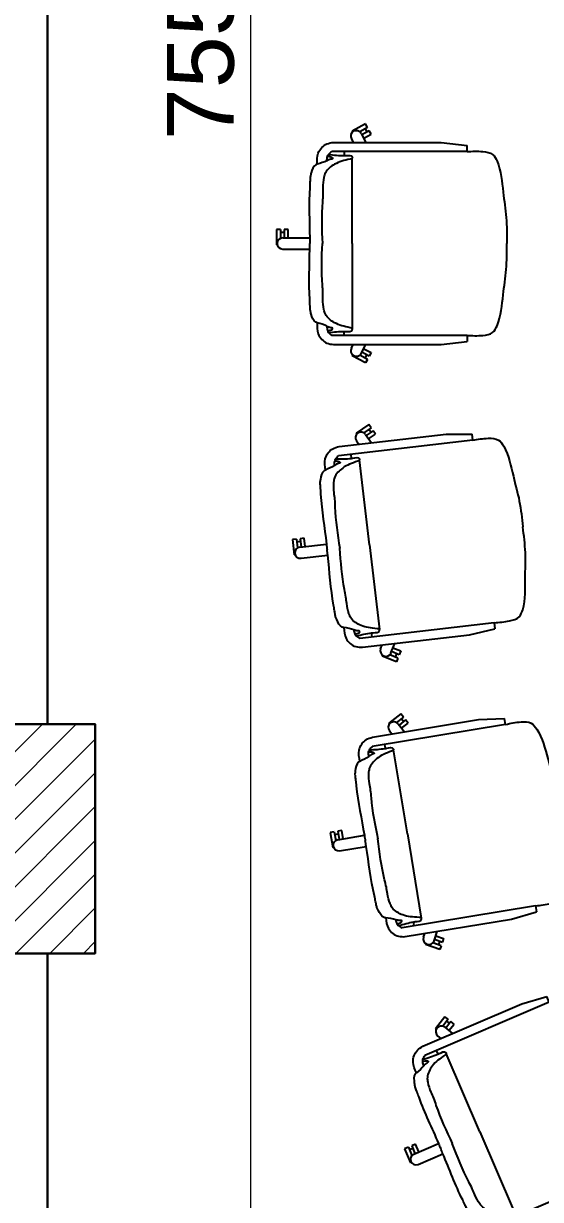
# Model space of a CAD drawing. Header units: millimetres. Extents: x 131588 to 171225, y -200198 to -177978.
# Drawn here: x 133972 to 135326, y -187162 to -184085 of the extents above; entities that cross this region are included whole.
import ezdxf

# ---------------------------------------------------------------- set-up
doc = ezdxf.new("R2010")
doc.units = ezdxf.units.MM
doc.header["$MEASUREMENT"] = 0
doc.layers.add('ceco.net 343', color=7, linetype='Continuous')
doc.layers.add('ceco.net 345', color=7, linetype='Continuous')
for name, color, linetype, lineweight in [('DIMLINE', 10, 'Continuous', 18), ('MAIN', 3, 'Continuous', 30), ('MAIN-4', 6, 'Continuous', 30), ('SEC', 253, 'Continuous', 15)]:
    doc.layers.add(name, color=color, linetype=linetype, lineweight=lineweight)
doc.styles.get("Standard").update_dxf_attribs({"font": ''})
doc.styles.get('Standard').set_extended_font_data('Arial')
doc.dimstyles.new('DIM-50', dxfattribs={"dimscale": 50, "dimtxt": 2.5, "dimasz": 2.5, "dimexe": 1.5, "dimexo": 0.05, "dimgap": 0.6, "dimtad": 1, "dimzin": 9, "dimdsep": 46, "dimtxsty": 'Standard', "dimcen": 0, "dimclrd": 32, "dimclre": 32, "dimadec": 0, "dimazin": 0, "dimtp": 0.1, "dimtm": 0.1, "dimtfac": 0.71, "dimtofl": 0, "dimtmove": 1, "dimatfit": 3, "dimfxl": 1, "dimtolj": 1, "dimtzin": 7, "dimlwd": -1, "dimlwe": -1, "dimarcsym": 1})

# ---------------------------------------------------------------- blocks, each defined once
blk = doc.blocks.new('Ceco.NET-Furniture-Tm-343')
at = {"layer": 'ceco.net 343'}
for p, q in [((-14.6, 586.6), (-14.6, 516.1)), ((36.5, 603.1), (-3.4, 603.1)), ((-3.4, 600.8), (-3.4, 603.1)), ((36.5, 592.4), (13.4, 592.4)), ((14.6, 586.6), (14.6, 516.1)), ((29.8, 592.4), (29.8, 583.1)), ((36.5, 592.4), (36.5, 603.1)), ((36.5, 583.1), (14.6, 583.1)), ((14.6, 572.5), (36.5, 572.5)), ((36.5, 572.5), (36.5, 583.1)), ((-264.5, 453.5), (-264.5, 171.6)), ((-240.6, 103.8), (-240.6, 458.1)), ((240.6, 103.8), (240.6, 458.1)), ((264.5, 453.5), (264.5, 171.6)), ((-312.7, 369.9), (-293.6, 404.9)), ((-291.6, 403.8), (-293.6, 404.9)), ((-273.7, 406.9), (-264.5, 401.9)), ((-240.6, 425.7), (-230, 425.7)), ((0, 404.4), (-223.3, 404.4)), ((0, 404.4), (223.3, 404.4)), ((240.6, 425.7), (230, 425.7)), ((273.7, 406.9), (264.5, 401.9)), ((291.6, 403.8), (293.6, 404.9)), ((312.7, 369.9), (293.6, 404.9)), ((-303.3, 364.8), (-312.7, 369.9)), ((-303.3, 364.8), (-292.2, 385)), ((-300.1, 370.7), (-291.9, 366.2)), ((-295.1, 360.3), (-284.6, 379.5)), ((-287.7, 381.2), (-264.5, 368.6)), ((-275.3, 374.5), (-285.7, 355.3)), ((287.7, 381.2), (264.5, 368.6)), ((275.3, 374.5), (285.7, 355.3)), ((295.1, 360.3), (284.6, 379.5)), ((300.1, 370.7), (291.9, 366.2)), ((303.3, 364.8), (292.2, 385)), ((303.3, 364.8), (312.7, 369.9)), ((-285.7, 355.3), (-295.1, 360.3)), ((285.7, 355.3), (295.1, 360.3)), ((-264.5, 171.6), (-256.4, 103.8)), ((264.5, 171.6), (256.4, 103.8)), ((-240.6, 103.8), (-256.4, 103.8)), ((240.6, 103.8), (256.4, 103.8))]:
    blk.add_line(p, q, dxfattribs=at)
for centre, start, end in [((0, 586.6), 0, 180), ((-280.7, 394), 61.4687, 241.4687), ((280.7, 394), 298.5313, 118.5313)]:
    blk.add_arc(centre, 14.6, start, end, dxfattribs=at)
for points, knots in [([(-207.5, 496.1), (-217.5, 496.5), (-233.4, 497), (-251.7, 485.2), (-262, 470.9), (-263.7, 459.5), (-264.5, 453.5)], [0, 0, 0, 0, 29.208507, 46.595402, 62.811245, 80.611179, 80.611179, 80.611179, 80.611179]), ([(-228.5, 469.1), (-228.1, 467), (-227.5, 463.6), (-226.2, 459.1), (-224.3, 456.1), (-220.7, 456), (-220.9, 463.7), (-213.8, 474.6), (-209.7, 488.8), (-204.2, 506.8), (-190.9, 509.8), (-179.6, 514), (-171.5, 515), (-160, 515.2), (-107.3, 518.8), (-53.6, 516), (-4.9, 516.1), (0, 516.1)], [0, 0, 0, 0, 6.319527, 10.520466, 14.333557, 15.662011, 19.937156, 31.287468, 58.127662, 62.385789, 86.772956, 90.973895, 99.054563, 110.983527, 125.657102, 257.252158, 271.865148, 271.865148, 271.865148, 271.865148]), ([(228.5, 469.1), (228.1, 467), (227.5, 463.6), (226.2, 459.1), (224.3, 456.1), (220.7, 456), (220.9, 463.7), (213.8, 474.6), (209.7, 488.8), (204.2, 506.8), (190.9, 509.8), (179.6, 514), (171.5, 515), (160, 515.2), (107.3, 518.8), (53.6, 516), (4.9, 516.1), (0, 516.1)], [0, 0, 0, 0, 6.319527, 10.520466, 14.333557, 15.662011, 19.937156, 31.287468, 58.127662, 62.385789, 86.772956, 90.973895, 99.054563, 110.983527, 125.657102, 257.252158, 271.865148, 271.865148, 271.865148, 271.865148]), ([(207.5, 496.1), (217.5, 496.5), (233.4, 497), (251.7, 485.2), (262, 470.9), (263.7, 459.5), (264.5, 453.5)], [0, 0, 0, 0, 29.208507, 46.595402, 62.811245, 80.611179, 80.611179, 80.611179, 80.611179]), ([(-216.6, 470.9), (-220.2, 470.8), (-225.9, 470.6), (-234.6, 466.2), (-238.2, 461.3), (-240.6, 458.1)], [0, 0, 0, 0, 10.710336, 16.651361, 28.618788, 28.618788, 28.618788, 28.618788]), ([(-233.1, 466.5), (-231.6, 452.7), (-230.1, 437.5), (-229.8, 417.4), (-231.9, 404.5), (-221.7, 404), (-217.7, 424.7), (-211.9, 447.7), (-191.7, 473.6), (-168.3, 480.5), (-149.3, 481.9), (-128, 481.1), (-79.4, 485.9), (-36.4, 484.2), (0, 482.9)], [0, 0, 0, 0, 41.011213, 44.996574, 62.720356, 65.377264, 71.318289, 114.590003, 147.537826, 160.140643, 186.842231, 204.112129, 224.083166, 333.09451, 333.09451, 333.09451, 333.09451]), ([(233.1, 466.5), (231.6, 452.7), (230.1, 437.5), (229.8, 417.4), (231.9, 404.5), (221.7, 404), (217.7, 424.7), (211.9, 447.7), (191.7, 473.6), (168.3, 480.5), (149.3, 481.9), (128, 481.1), (79.4, 485.9), (36.4, 484.2), (0, 482.9)], [0, 0, 0, 0, 41.011213, 44.996574, 62.720356, 65.377264, 71.318289, 114.590003, 147.537826, 160.140643, 186.842231, 204.112129, 224.083166, 333.09451, 333.09451, 333.09451, 333.09451]), ([(216.6, 470.9), (220.2, 470.8), (225.9, 470.6), (234.6, 466.2), (238.2, 461.3), (240.6, 458.1)], [0, 0, 0, 0, 10.710336, 16.651361, 28.618788, 28.618788, 28.618788, 28.618788]), ([(-240.6, 103.8), (-241.2, 90.4), (-242.2, 68.2), (-237.1, 36.2), (-196.1, 14.4), (-139.4, 11.4), (-67.7, -0.7), (-22.7, -0.2), (0, 0)], [0, 0, 0, 0, 40.81739, 67.978422, 88.933831, 171.599307, 238.507879, 306.350167, 306.350167, 306.350167, 306.350167]), ([(240.6, 103.8), (241.2, 90.4), (242.2, 68.2), (237.1, 36.2), (196.1, 14.4), (139.4, 11.4), (67.7, -0.7), (22.7, -0.2), (0, 0)], [0, 0, 0, 0, 40.81739, 67.978422, 88.933831, 171.599307, 238.507879, 306.350167, 306.350167, 306.350167, 306.350167])]:
    blk.add_open_spline(points, degree=3, knots=knots, dxfattribs=at)
blk = doc.blocks.new('*D643')
at = {"layer": 'Defpoints', "color": 0, "ltscale": 100, "transparency": 16777216}
for p in [(134567.8, -180343.1), (134785.6, -180343.1), (134785.6, -187893.1)]:
    blk.add_point(p, dxfattribs=at)
at = {"layer": 'DIMLINE', "color": 32, "linetype": 'ByBlock', "ltscale": 100, "transparency": 16777216}
for p, q in [((134782.1, -180343.1), (134462.8, -180343.1)), ((134567.8, -187718.1), (134567.8, -180518.1)), ((134782.1, -187893.1), (134462.8, -187893.1))]:
    blk.add_line(p, q, dxfattribs=at)
at = {"layer": 'DIMLINE', "color": 32, "ltscale": 100, "transparency": 16777216}
for points in [[(134538.6, -180518.1), (134597, -180518.1), (134567.8, -180343.1)], [(134538.6, -187718.1), (134597, -187718.1), (134567.8, -187893.1)]]:
    blk.add_solid(points, dxfattribs=at)
at = {"layer": 'DIMLINE', "color": 0, "ltscale": 100, "transparency": 16777216, "insert": (134436.4, -184118.1), "char_height": 175, "attachment_point": 5, "rotation": 90}
blk.add_mtext('\\A1;7550', dxfattribs=at)

msp = doc.modelspace()

# ---------------------------------------------------------------- hatches: boundary and pattern name
at = {"layer": 'SEC', "ltscale": 100}
h = msp.add_hatch(dxfattribs=at)
h.set_pattern_fill('ANSI31', color=8, scale=500)
h.set_pattern_definition([(45, (66442.82, -167053.416), (-44.194174, 44.194174), [])])
h.paths.add_polyline_path([(133659.578, -185918.138), (134159.578, -185918.138), (134159.578, -186518.138), (133659.578, -186518.138)])

# ---------------------------------------------------------------- linework, layer by layer
at = {"layer": 'MAIN', "ltscale": 100}
msp.add_lwpolyline([(133659.578, -185918.138), (134159.578, -185918.138), (134159.578, -186518.138), (133659.578, -186518.138)], close=True, dxfattribs=at)
at = {"layer": 'MAIN-4', "ltscale": 1000}
msp.add_line((134034.578, -180468.138), (134034.578, -185918.138), dxfattribs=at)
msp.add_lwpolyline([(134034.578, -188193.138), (134034.578, -186518.138)], dxfattribs=at)

# ---------------------------------------------------------------- block references
at = {"layer": 'ceco.net 345'}
for p, rotation in [((135237.68, -184660.465), 89.99999999999999), ((135279.867, -185401.94), 96.6519822347094), ((135376.407, -186139.556), 99.38368905242383), ((135539.041, -186825.818), 113.2053412792297)]:
    msp.add_blockref('Ceco.NET-Furniture-Tm-343', p, dxfattribs=dict(at, rotation=rotation))

# ---------------------------------------------------------------- dimensions: what is measured, and where the dimension line sits
at = {"layer": 'DIMLINE', "ltscale": 100}
dim = msp.add_linear_dim(base=(134567.79, -180343.138), p1=(134785.633, -187893.138), p2=(134785.633, -180343.138), angle=90, dimstyle='DIM-50', override={"dimscale": 70, "dimtofl": 1}, dxfattribs=at)
dim.commit()
dim.dimension.update_dxf_attribs({"geometry": '*D643', "text_midpoint": (134436.44, -184118.138)})

doc.saveas('drawing.dxf')
